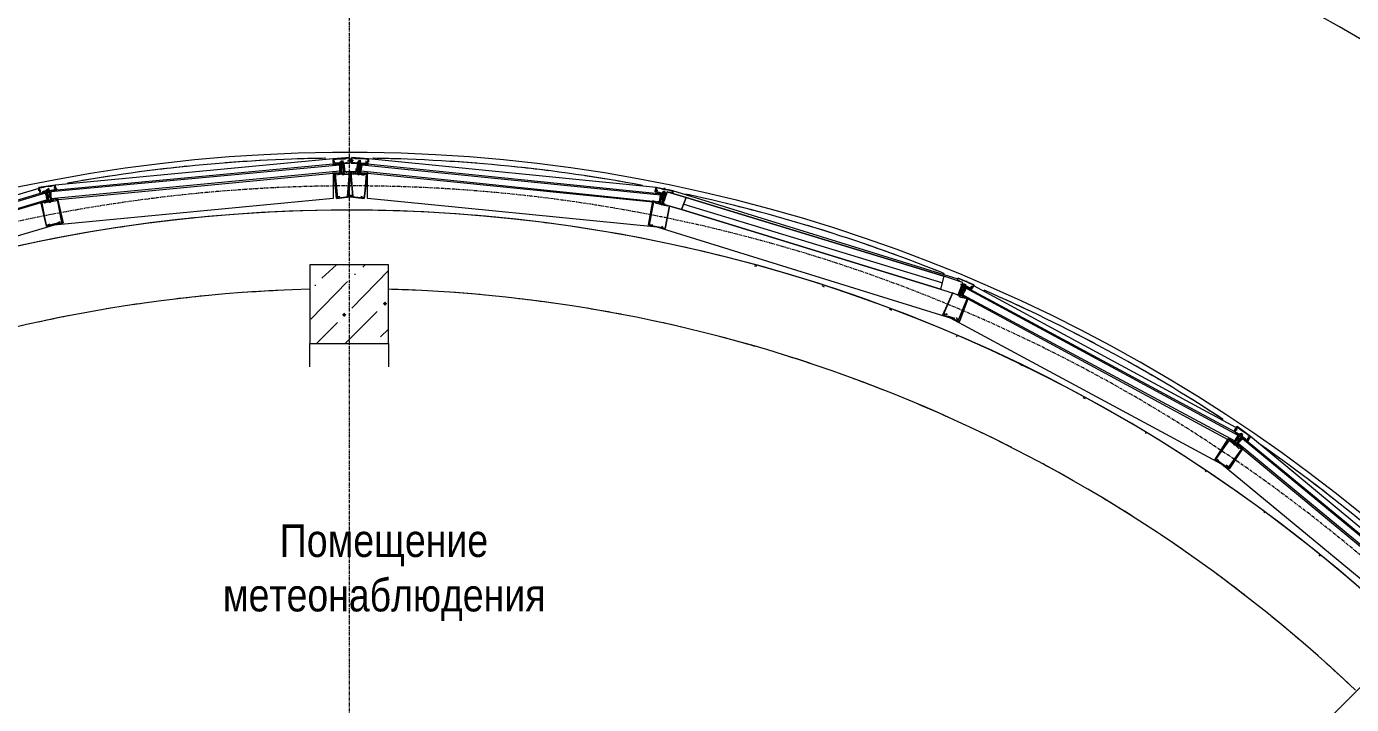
# Model space of a CAD drawing. Header units: millimetres. Extents: x 223 to 163467, y -12002 to 99672.
# Drawn here: x 148312 to 153381, y 23349 to 25941 of the extents above; entities that cross this region are included whole.
import ezdxf

# ---------------------------------------------------------------- set-up
doc = ezdxf.new("R2010")
doc.units = ezdxf.units.MM
doc.linetypes.add('ADSK_Линия сетки', pattern=[21, 12, -3, 3, -3])
doc.layers.add('A-ANNO-DIMS', color=7, linetype='Continuous', lineweight=9)
doc.layers.add('S-GRID', color=7, linetype='Continuous', lineweight=9)
for name, color, linetype in [('PDF _A-CLNG', 7, 'Continuous'), ('PDF _A-DETL-GENF', 7, 'Continuous'), ('PDF _A-FLOR', 7, 'Continuous'), ('PDF _A-GLAZ', 7, 'Continuous'), ('PDF _A-GLAZ-CURT', 7, 'Continuous'), ('PDF _A-GLAZ-CWMG', 7, 'Continuous'), ('PDF _I-WALL', 7, 'Continuous'), ('PDF _S-BEAM', 7, 'Continuous'), ('PDF _S-COLS', 7, 'Continuous'), ('PDF _Ограждение', 7, 'Continuous'), ('PDF _Текст', 7, 'Continuous')]:
    doc.layers.add(name, color=color, linetype=linetype)
doc.styles.add('GOST Common_I_6', font='ARIALN.TTF', dxfattribs={"height": 125})
doc.styles.add('PDF ISOCPEUR Italic', font='ARIALN.TTF')
doc.dimstyles.new('Диагональ_-_Gost_2_5мм', dxfattribs={"dimscale": 304.8, "dimtxt": 125.714375, "dimasz": 0.492126, "dimexe": 0.393701, "dimexo": 0.246063, "dimgap": 0.287073, "dimtad": 1, "dimdec": 0, "dimzin": 0, "dimdsep": 46, "dimtxsty": 'GOST Common_I_6', "dimsah": 1, "dimcen": 0.09, "dimdle": 0.393701, "dimazin": 0, "dimtfac": 1, "dimtdec": 4, "dimtix": 1, "dimtmove": 0, "dimatfit": 3, "dimfxl": 1, "dimtvp": 1, "dimtfill": 1, "dimtolj": 1, "dimtzin": 0, "dimarcsym": 2})

# ---------------------------------------------------------------- blocks, each defined once
blk = doc.blocks.new('*D334')
at = {"layer": 'A-ANNO-DIMS', "color": 0, "lineweight": -2, "transparency": 16777216}
for p, q in [((86612.7, 26879.4), (86612.7, 26594.4)), ((81110.1, 24600.2), (81311.7, 24398.7))]:
    blk.add_line(p, q, dxfattribs=at)
blk.add_arc((86612.7, 19097.7), 7616.7, 91.12837, 133.87163, dxfattribs=at)
at = {"layer": 'A-ANNO-DIMS', "color": 0, "transparency": 16777216}
for points in [[(86462.4, 26737.9), (86462.9, 26687.9), (86612.7, 26714.4)], [(81351.4, 24570.7), (81316.4, 24606.4), (81226.8, 24483.5)]]:
    blk.add_solid(points, dxfattribs=at)
at = {"layer": 'Defpoints', "color": 0, "transparency": 16777216}
for p in [(86612.7, 26954.4), (84641.3, 26454.9), (81057.1, 24653.2), (86612.7, 19097.7)]:
    blk.add_point(p, dxfattribs=at)
at = {"layer": 'A-ANNO-DIMS', "color": 0, "transparency": 16777216, "insert": (83640.4, 26273.2), "char_height": 125, "width": 588.088, "attachment_point": 5, "rotation": 22.5, "style": 'GOST Common_I_6', "bg_fill": 3, "box_fill_scale": 1.1, "bg_fill_color": 256, "bg_fill_true_color": 13158600, "bg_fill_transparency": 0}
blk.add_mtext('\\A1;45.00°', dxfattribs=at)
blk = doc.blocks.new('*D335')
at = {"layer": 'A-ANNO-DIMS', "color": 0, "lineweight": -2, "transparency": 16777216}
for p, q in [((86612.7, 26879.4), (86612.7, 26594.4)), ((92115.2, 24600.2), (91913.7, 24398.7))]:
    blk.add_line(p, q, dxfattribs=at)
blk.add_arc((86612.7, 19097.7), 7616.7, 46.12837, 88.87163, dxfattribs=at)
at = {"layer": 'A-ANNO-DIMS', "color": 0, "transparency": 16777216}
for points in [[(86762.4, 26687.9), (86762.9, 26737.9), (86612.7, 26714.4)], [(91908.9, 24606.4), (91873.9, 24570.7), (91998.5, 24483.5)]]:
    blk.add_solid(points, dxfattribs=at)
at = {"layer": 'Defpoints', "color": 0, "transparency": 16777216}
for p in [(86612.7, 26954.4), (90421, 25693.9), (92168.2, 24653.2), (86612.7, 19097.7)]:
    blk.add_point(p, dxfattribs=at)
at = {"layer": 'A-ANNO-DIMS', "color": 0, "transparency": 16777216, "insert": (89584.9, 26273.2), "char_height": 125, "width": 588.088, "attachment_point": 5, "rotation": 337.5, "style": 'GOST Common_I_6', "bg_fill": 3, "box_fill_scale": 1.1, "bg_fill_color": 256, "bg_fill_true_color": 13158600, "bg_fill_transparency": 0}
blk.add_mtext('\\A1;45.00°', dxfattribs=at)
blk = doc.blocks.new('оси')
at = {"layer": 'S-GRID', "linetype": 'ADSK_Линия сетки'}
blk.add_line((86612.7, 19097.7), (86612.7, 27920.3), dxfattribs=at)
blk.add_arc((86612.7, 19097.7), 6000, 192.09621, 182.95219, dxfattribs=at)
at = {"layer": 'A-ANNO-DIMS'}
dim = blk.add_angular_dim_3p(base=(84641.3, 26454.9), center=(86612.7, 19097.7), p1=(86612.7, 26954.4), p2=(81057.1, 24653.2), dimstyle='Диагональ_-_Gost_2_5мм', override={"dimpost": '<>', "dimfxl": 6013.290219}, dxfattribs=at)
dim.commit()
dim.dimension.update_dxf_attribs({"geometry": '*D334', "text_midpoint": (83640.4, 26273.2)})
dim = blk.add_angular_dim_3p(base=(90421, 25693.9), center=(86612.7, 19097.7), p1=(92168.2, 24653.2), p2=(86612.7, 26954.4), dimstyle='Диагональ_-_Gost_2_5мм', override={"dimpost": '<>', "dimfxl": 6013.290219}, dxfattribs=at)
dim.commit()
dim.dimension.update_dxf_attribs({"geometry": '*D335', "text_midpoint": (89584.9, 26273.2)})

msp = doc.modelspace()

# ---------------------------------------------------------------- hatches: boundary and pattern name
at = {"layer": 'PDF _A-GLAZ-CWMG', "lineweight": 15, "transparency": 33554559}
for points in [[(150759.1, 25304.7), (150754.9, 25304.7), (150754.9, 25300.5), (150759.1, 25296.3), (150763.3, 25300.5), (150763.3, 25304.7)], [(151889.4, 24957.6), (151885.1, 24957.6), (151885.1, 24953.4), (151889.4, 24949.2), (151893.6, 24953.4), (151893.6, 24957.6)]]:
    msp.add_hatch(color=256, dxfattribs=at).paths.add_polyline_path(points)
at = {"layer": 'PDF _S-COLS', "lineweight": 15, "transparency": 33554559}
for points in [[(149683.8, 24889.9), (149679.6, 24885.7), (149675.4, 24881.4), (149679.6, 24877.2), (149683.8, 24873), (149688.1, 24877.2), (149692.3, 24881.4), (149688.1, 24885.7)], [(149527.2, 24847.6), (149523, 24843.3), (149518.7, 24839.1), (149523, 24834.9), (149527.2, 24830.6), (149531.4, 24834.9), (149535.7, 24839.1), (149531.4, 24843.3)]]:
    msp.add_hatch(color=256, dxfattribs=at).paths.add_polyline_path(points)

# ---------------------------------------------------------------- linework, layer by layer
at = {"layer": 'PDF _A-CLNG', "lineweight": 15}
for centre, radius, start, end in [((149545, 19340.4), 6097.7, 95.76772, 97.0422), ((149545, 19340.9), 6097.2, 93.17495, 94.44955), ((149545.1, 19337.5), 6100.6, 90.82415, 91.85644), ((149545.1, 19340.8), 6097.3, 87.98955, 89.13775), ((149545, 19338.8), 6099.3, 85.39686, 86.67102), ((149545.3, 19342.2), 6095.8, 82.80382, 84.07869), ((149545.6, 19336.7), 6101.4, 98.36081, 99.63451), ((149545, 19339.2), 6098.9, 80.21136, 81.4856), ((149583, 19513.8), 5920.2, 77.61642, 77.79182), ((149545.5, 19341.8), 6096.3, 75.02527, 76.30006), ((149544.6, 19338.3), 6099.9, 72.43311, 73.70714), ((149546, 19342.5), 6095.4, 69.83978, 71.11474), ((149541.8, 19331.9), 6106.8, 68.04922, 68.52095), ((149545, 19339.9), 6098.3, 64.65446, 65.92882), ((149545, 19339.9), 6098.2, 62.0619, 63.33628), ((149545, 19339.9), 6098.2, 59.46907, 60.74344), ((149545.5, 19340.8), 6097.2, 56.87615, 58.15074), ((149547.2, 19342.9), 6094.5, 54.28343, 55.09688), ((149544.9, 19339.8), 6098.4, 51.69085, 52.95969)]:
    msp.add_arc(centre, radius, start, end, dxfattribs=at)
at = {"layer": 'PDF _A-DETL-GENF', "lineweight": 15}
for points in [[(149484.9, 25423.3), (149484.9, 25431.7), (149501.8, 25436), (149514.5, 25436), (149531.4, 25436), (149548.4, 25440.2), (149484.9, 25436), (149484.9, 25423.3), (149489.1, 25427.5), (149489.1, 25423.3), (149489.1, 25419), (149493.3, 25423.3)], [(149484.9, 25423.3), (149484.9, 25423.3)], [(149484.9, 25423.3), (149484.9, 25423.3)], [(149484.9, 25419), (149484.9, 25419)], [(149484.9, 25419), (149484.9, 25419)], [(149484.9, 25419), (149484.9, 25414.8), (149489.1, 25414.8)], [(149489.1, 25419), (149489.1, 25419)], [(149493.3, 25414.8), (149510.3, 25419), (149493.3, 25419)], [(149523, 25397.9), (149527.2, 25380.9), (149527.2, 25397.9), (149527.2, 25402.1), (149527.2, 25414.8), (149523, 25414.8), (149523, 25410.6), (149518.7, 25410.6), (149518.7, 25419), (149510.3, 25419), (149510.3, 25423.3), (149523, 25423.3), (149523, 25427.5), (149510.3, 25423.3)], [(149510.3, 25423.3), (149510.3, 25423.3)], [(149510.3, 25419), (149510.3, 25414.8), (149514.5, 25419), (149523, 25419), (149544.1, 25419)], [(149510.3, 25419), (149510.3, 25419)], [(149510.3, 25414.8), (149510.3, 25410.6), (149510.3, 25397.9), (149514.5, 25397.9), (149510.3, 25397.9), (149514.5, 25380.9), (149514.5, 25393.6)], [(149510.3, 25410.6), (149514.5, 25410.6), (149514.5, 25402.1)], [(149514.5, 25427.5), (149518.7, 25427.5), (149518.7, 25423.3)], [(149514.5, 25423.3), (149514.5, 25423.3)], [(149514.5, 25423.3), (149514.5, 25423.3)], [(149523, 25402.1), (149523, 25406.3), (149514.5, 25402.1), (149518.7, 25402.1), (149523, 25402.1), (149518.7, 25397.9), (149514.5, 25402.1), (149514.5, 25410.6), (149514.5, 25419)], [(149518.7, 25423.3), (149518.7, 25423.3)], [(149518.7, 25423.3), (149518.7, 25423.3)], [(149518.7, 25419), (149523, 25423.3), (149527.2, 25419), (149539.9, 25423.3)], [(149518.7, 25410.6), (149523, 25402.1), (149523, 25376.7), (149523, 25372.5), (149518.7, 25376.7), (149518.7, 25402.1)], [(149518.7, 25397.9), (149518.7, 25397.9)], [(149523, 25406.3), (149523, 25414.8)], [(149527.2, 25414.8), (149527.2, 25419)], [(149539.9, 25427.5), (149544.1, 25427.5), (149544.1, 25431.7), (149548.4, 25427.5), (149548.4, 25423.3)], [(149539.9, 25423.3), (149539.9, 25423.3)], [(149544.1, 25423.3), (149544.1, 25423.3)], [(149544.1, 25423.3), (149544.1, 25423.3)], [(149544.1, 25419), (149544.1, 25419)], [(149548.4, 25427.5), (149548.4, 25440.2), (149548.4, 25427.5)], [(149548.4, 25427.5), (149548.4, 25427.5)], [(149548.4, 25423.3), (149548.4, 25423.3)], [(149548.4, 25419), (149548.4, 25419)], [(149552.6, 25427.5), (149556.8, 25440.2), (149556.8, 25427.5)], [(149552.6, 25423.3), (149552.6, 25427.5), (149556.8, 25427.5), (149561.1, 25427.5), (149556.8, 25427.5), (149561.1, 25431.7), (149561.1, 25427.5)], [(149556.8, 25419), (149552.6, 25419)], [(149616.1, 25427.5), (149616.1, 25423.3), (149620.3, 25431.7), (149603.4, 25436), (149586.5, 25436), (149569.5, 25436), (149556.8, 25440.2), (149620.3, 25436), (149620.3, 25423.3)], [(149556.8, 25423.3), (149561.1, 25423.3), (149578, 25419), (149561.1, 25419)], [(149565.3, 25385.2), (149569.5, 25385.2), (149569.5, 25380.9), (149573.8, 25380.9), (149573.8, 25397.9)], [(149590.7, 25376.7), (149590.7, 25380.9), (149590.7, 25397.9), (149594.9, 25410.6), (149590.7, 25410.6), (149586.5, 25410.6), (149586.5, 25419), (149578, 25423.3), (149590.7, 25419)], [(149578, 25419), (149578, 25423.3)], [(149578, 25406.3), (149582.2, 25410.6), (149582.2, 25419)], [(149611.9, 25414.8), (149590.7, 25419), (149582.2, 25419), (149578, 25419), (149578, 25414.8), (149578, 25402.1), (149578, 25397.9), (149578, 25380.9)], [(149578, 25414.8), (149582.2, 25410.6), (149582.2, 25414.8), (149582.2, 25410.6), (149582.2, 25402.1)], [(149586.5, 25410.6), (149586.5, 25402.1), (149582.2, 25376.7), (149582.2, 25372.5), (149578, 25376.7), (149582.2, 25402.1), (149582.2, 25397.9)], [(149586.5, 25397.9), (149586.5, 25402.1), (149582.2, 25402.1), (149578, 25406.3), (149590.7, 25402.1), (149586.5, 25402.1)], [(149590.7, 25427.5), (149582.2, 25427.5), (149582.2, 25423.3), (149582.2, 25427.5), (149590.7, 25423.3), (149586.5, 25423.3)], [(149582.2, 25423.3), (149582.2, 25423.3)], [(149582.2, 25397.9), (149582.2, 25397.9)], [(149586.5, 25423.3), (149586.5, 25423.3)], [(149586.5, 25419), (149594.9, 25419), (149607.6, 25419)], [(149590.7, 25423.3), (149590.7, 25423.3)], [(149590.7, 25414.8), (149590.7, 25419), (149590.7, 25414.8)], [(149590.7, 25402.1), (149590.7, 25410.6)], [(149594.9, 25410.6), (149594.9, 25414.8)], [(149607.6, 25419), (149607.6, 25419)], [(149620.3, 25419), (149616.1, 25414.8), (149616.1, 25419), (149611.9, 25419), (149611.9, 25423.3), (149611.9, 25427.5)], [(149611.9, 25419), (149611.9, 25419)], [(149611.9, 25414.8), (149611.9, 25414.8)], [(149616.1, 25423.3), (149616.1, 25423.3)], [(149616.1, 25419), (149616.1, 25419)], [(149616.1, 25419), (149616.1, 25419)], [(149552.6, 25292), (149561.1, 25292), (149552.6, 25385.2), (149561.1, 25292), (149497.6, 25283.6), (149489.1, 25380.9), (149501.8, 25380.9), (149506, 25380.9), (149506, 25376.7)], [(149497.6, 25376.7), (149493.3, 25376.7), (149501.8, 25287.8), (149506, 25287.8)], [(149523, 25376.7), (149523, 25380.9), (149518.7, 25380.9), (149518.7, 25376.7), (149497.6, 25372.5)], [(149497.6, 25376.7), (149497.6, 25376.7)], [(149501.8, 25380.9), (149501.8, 25380.9)], [(149501.8, 25376.7), (149501.8, 25376.7)], [(149506, 25380.9), (149506, 25380.9)], [(149514.5, 25376.7), (149510.3, 25376.7), (149510.3, 25380.9), (149514.5, 25380.9), (149518.7, 25380.9), (149523, 25380.9), (149527.2, 25385.2)], [(149514.5, 25380.9), (149514.5, 25380.9)], [(149514.5, 25380.9), (149514.5, 25380.9)], [(149518.7, 25380.9), (149518.7, 25380.9)], [(149527.2, 25380.9), (149527.2, 25380.9)], [(149527.2, 25380.9), (149527.2, 25380.9)], [(149527.2, 25376.7), (149544.1, 25376.7)], [(149544.1, 25380.9), (149552.6, 25385.2), (149539.9, 25385.2), (149535.7, 25385.2), (149535.7, 25380.9)], [(149603.4, 25380.9), (149616.1, 25380.9), (149603.4, 25283.6), (149539.9, 25292), (149548.4, 25385.2), (149561.1, 25385.2)], [(149539.9, 25380.9), (149539.9, 25380.9)], [(149556.8, 25380.9), (149552.6, 25385.2), (149544.1, 25292), (149548.4, 25292), (149548.4, 25296.3), (149552.6, 25296.3)], [(149582.2, 25376.7), (149582.2, 25380.9), (149578, 25380.9), (149578, 25376.7), (149556.8, 25376.7)], [(149556.8, 25380.9), (149556.8, 25380.9)], [(149561.1, 25385.2), (149561.1, 25385.2)], [(149561.1, 25380.9), (149561.1, 25380.9)], [(149565.3, 25380.9), (149561.1, 25380.9)], [(149565.3, 25385.2), (149565.3, 25385.2)], [(149569.5, 25380.9), (149569.5, 25380.9)], [(149573.8, 25380.9), (149573.8, 25380.9)], [(149573.8, 25380.9), (149573.8, 25380.9)], [(149578, 25385.2), (149582.2, 25380.9), (149586.5, 25380.9), (149590.7, 25393.6), (149586.5, 25393.6)], [(149578, 25380.9), (149578, 25380.9)], [(149599.2, 25380.9), (149594.9, 25380.9), (149594.9, 25376.7), (149586.5, 25376.7), (149603.4, 25372.5)], [(149599.2, 25376.7), (149603.4, 25376.7), (149607.6, 25376.7), (149611.9, 25376.7), (149603.4, 25287.8), (149599.2, 25287.8)], [(149599.2, 25376.7), (149599.2, 25376.7)], [(148358.8, 25313.2), (148358.8, 25325.9), (148422.3, 25334.4), (148405.4, 25330.1), (148388.5, 25330.1), (148375.8, 25325.9), (148358.8, 25321.7), (148363.1, 25313.2), (148363.1, 25317.4)], [(148367.3, 25313.2), (148363.1, 25313.2), (148367.3, 25317.4)], [(148363.1, 25313.2), (148363.1, 25313.2)], [(148363.1, 25313.2), (148363.1, 25313.2)], [(148363.1, 25309), (148363.1, 25309)], [(148363.1, 25309), (148363.1, 25309)], [(148367.3, 25309), (148363.1, 25309), (148363.1, 25304.7)], [(148367.3, 25304.7), (148388.5, 25309), (148396.9, 25313.2)], [(148367.3, 25309), (148367.3, 25309)], [(148367.3, 25309), (148367.3, 25309)], [(148422.3, 25321.7), (148418.1, 25317.4), (148401.2, 25313.2), (148392.7, 25313.2), (148384.2, 25313.2), (148371.5, 25309)], [(148384.2, 25313.2), (148384.2, 25313.2)], [(148384.2, 25309), (148388.5, 25304.7), (148392.7, 25304.7)], [(148396.9, 25321.7), (148388.5, 25317.4), (148388.5, 25313.2), (148388.5, 25317.4), (148396.9, 25317.4), (148396.9, 25313.2), (148401.2, 25313.2), (148413.9, 25317.4)], [(148401.2, 25300.5), (148401.2, 25304.7), (148401.2, 25313.2), (148401.2, 25317.4), (148388.5, 25313.2)], [(148388.5, 25292), (148388.5, 25304.7), (148392.7, 25296.3), (148401.2, 25300.5), (148401.2, 25296.3)], [(148392.7, 25313.2), (148392.7, 25313.2)], [(148396.9, 25304.7), (148401.2, 25296.3), (148405.4, 25270.9), (148401.2, 25266.6), (148401.2, 25270.9), (148392.7, 25296.3), (148392.7, 25304.7), (148392.7, 25309)], [(148396.9, 25317.4), (148396.9, 25317.4)], [(148409.6, 25275.1), (148405.4, 25292), (148405.4, 25296.3), (148401.2, 25304.7), (148396.9, 25304.7), (148396.9, 25309)], [(148413.9, 25317.4), (148413.9, 25317.4)], [(148418.1, 25330.1), (148422.3, 25325.9)], [(148418.1, 25325.9), (148418.1, 25321.7)], [(148418.1, 25317.4), (148418.1, 25317.4)], [(148418.1, 25317.4), (148418.1, 25317.4)], [(148418.1, 25317.4), (148418.1, 25317.4)], [(148422.3, 25325.9), (148422.3, 25334.4), (148422.3, 25325.9)], [(148422.3, 25325.9), (148422.3, 25325.9)], [(148422.3, 25321.7), (148422.3, 25321.7)], [(148422.3, 25321.7), (148422.3, 25321.7)], [(148426.6, 25321.7), (148426.6, 25317.4), (148422.3, 25317.4)], [(148422.3, 25317.4), (148422.3, 25317.4)], [(148422.3, 25317.4), (148422.3, 25317.4)], [(149548.4, 25296.3), (149556.8, 25296.3), (149556.8, 25292), (149590.7, 25287.8)], [(149548.4, 25296.3), (149548.4, 25296.3)], [(150737.9, 25296.3), (150742.2, 25304.7), (150754.9, 25304.7), (150754.9, 25309), (150746.4, 25309), (150746.4, 25304.7), (150746.4, 25309), (150754.9, 25309), (150750.6, 25304.7), (150742.2, 25304.7), (150725.2, 25309), (150721, 25309), (150716.8, 25309), (150716.8, 25313.2), (150721, 25325.9), (150721, 25317.4)], [(150721, 25313.2), (150721, 25317.4), (150725.2, 25317.4), (150725.2, 25313.2)], [(150721, 25309), (150721, 25309)], [(150725.2, 25304.7), (150742.2, 25300.5), (150754.9, 25300.5)], [(150737.9, 25287.8), (150737.9, 25296.3), (150742.2, 25296.3), (150742.2, 25287.8), (150750.6, 25287.8), (150746.4, 25283.6), (150750.6, 25296.3), (150750.6, 25300.5)], [(150746.4, 25283.6), (150742.2, 25262.4), (150742.2, 25258.2), (150737.9, 25262.4), (150742.2, 25287.8), (150746.4, 25296.3), (150742.2, 25296.3)], [(150742.2, 25304.7), (150742.2, 25304.7)], [(150746.4, 25296.3), (150746.4, 25300.5)], [(150754.9, 25262.4), (150746.4, 25262.4), (150750.6, 25279.3), (150750.6, 25283.6), (150754.9, 25283.6), (150754.9, 25296.3), (150750.6, 25296.3), (150750.6, 25287.8)], [(150750.6, 25304.7), (150750.6, 25304.7)], [(150754.9, 25296.3), (150754.9, 25300.5), (150759.1, 25300.5), (150759.1, 25304.7), (150750.6, 25304.7)], [(150776, 25304.7), (150776, 25309)], [(150780.3, 25309), (150780.3, 25304.7), (150784.5, 25313.2), (150784.5, 25304.7)], [(148422.3, 25279.3), (148430.8, 25283.6), (148452, 25190.4), (148388.5, 25177.7), (148367.3, 25270.9), (148380, 25270.9)], [(148439.3, 25190.4), (148439.3, 25194.7), (148435, 25190.4), (148401.2, 25182), (148401.2, 25186.2), (148392.7, 25182), (148388.5, 25177.7), (148371.5, 25266.6), (148375.8, 25270.9), (148380, 25266.6), (148396.9, 25270.9)], [(148380, 25266.6), (148384.2, 25270.9), (148388.5, 25275.1)], [(148380, 25270.9), (148380, 25270.9)], [(148380, 25270.9), (148380, 25270.9)], [(148384.2, 25270.9), (148384.2, 25270.9)], [(148388.5, 25292), (148392.7, 25292), (148388.5, 25292)], [(148401.2, 25287.8), (148405.4, 25287.8), (148405.4, 25275.1), (148401.2, 25275.1), (148396.9, 25275.1), (148396.9, 25270.9), (148388.5, 25270.9), (148392.7, 25270.9)], [(148392.7, 25275.1), (148388.5, 25287.8)], [(148443.5, 25190.4), (148447.7, 25190.4), (148430.8, 25279.3), (148426.6, 25279.3), (148426.6, 25275.1), (148405.4, 25270.9), (148405.4, 25275.1), (148396.9, 25270.9), (148392.7, 25287.8)], [(148392.7, 25275.1), (148392.7, 25275.1)], [(148396.9, 25287.8), (148396.9, 25287.8)], [(148418.1, 25279.3), (148413.9, 25279.3), (148413.9, 25275.1), (148405.4, 25275.1)], [(148409.6, 25275.1), (148409.6, 25275.1)], [(148418.1, 25279.3), (148418.1, 25279.3)], [(148418.1, 25275.1), (148422.3, 25275.1)], [(148422.3, 25279.3), (148422.3, 25279.3)], [(148422.3, 25275.1), (148422.3, 25275.1)], [(149506, 25292), (149506, 25292)], [(149506, 25292), (149510.3, 25292)], [(149506, 25287.8), (149506, 25287.8)], [(149510.3, 25292), (149510.3, 25292)], [(149514.5, 25287.8), (149544.1, 25292)], [(149514.5, 25292), (149514.5, 25292)], [(149544.1, 25292), (149544.1, 25292)], [(149590.7, 25292), (149594.9, 25292), (149594.9, 25287.8)], [(150746.4, 25169.3), (150754.9, 25169.3), (150771.8, 25253.9), (150754.9, 25169.3), (150691.4, 25182), (150708.3, 25275.1), (150721, 25270.9)], [(150708.3, 25182), (150699.8, 25182), (150695.6, 25182), (150712.5, 25270.9), (150716.8, 25270.9), (150716.8, 25266.6), (150737.9, 25262.4), (150742.2, 25262.4)], [(150721, 25270.9), (150721, 25270.9)], [(150721, 25266.6), (150721, 25266.6)], [(150725.2, 25266.6), (150721, 25266.6)], [(150729.5, 25270.9), (150725.2, 25270.9)], [(150725.2, 25270.9), (150725.2, 25270.9)], [(150729.5, 25266.6), (150729.5, 25266.6)], [(150729.5, 25266.6), (150733.7, 25262.4)], [(150733.7, 25266.6), (150737.9, 25283.6)], [(150733.7, 25266.6), (150733.7, 25266.6)], [(150733.7, 25266.6), (150733.7, 25266.6)], [(150733.7, 25266.6), (150733.7, 25266.6)], [(150750.6, 25279.3), (150746.4, 25279.3), (150746.4, 25283.6), (150742.2, 25287.8), (150742.2, 25279.3), (150737.9, 25279.3), (150737.9, 25266.6), (150742.2, 25266.6), (150746.4, 25266.6), (150746.4, 25262.4)], [(150737.9, 25287.8), (150737.9, 25287.8)], [(150746.4, 25262.4), (150746.4, 25262.4)], [(150746.4, 25262.4), (150746.4, 25262.4)], [(150763.3, 25253.9), (150746.4, 25258.2)], [(150754.9, 25279.3), (150750.6, 25275.1)], [(150750.6, 25262.4), (150750.6, 25262.4)], [(150763.3, 25258.2), (150763.3, 25258.2)], [(148392.7, 25182), (148392.7, 25182)], [(150699.8, 25182), (150699.8, 25182)], [(150708.3, 25182), (150708.3, 25182)], [(150708.3, 25177.7), (150737.9, 25173.5)], [(150737.9, 25173.5), (150737.9, 25173.5)], [(150746.4, 25173.5), (150742.2, 25177.7), (150742.2, 25173.5)], [(150750.6, 25173.5), (150750.6, 25173.5)], [(151872.4, 24970.3), (151876.7, 24978.8), (151872.4, 24970.3)], [(151872.4, 24915.3), (151880.9, 24915.3), (151885.1, 24928), (151889.4, 24928), (151889.4, 24936.5), (151893.6, 24944.9), (151897.8, 24949.2)], [(151876.7, 24970.3), (151880.9, 24970.3), (151876.7, 24966.1)], [(151880.9, 24928), (151885.1, 24932.2), (151885.1, 24936.5), (151889.4, 24944.9), (151893.6, 24944.9), (151889.4, 24936.5)], [(151897.8, 24940.7), (151893.6, 24932.2), (151885.1, 24911.1), (151880.9, 24906.8), (151880.9, 24911.1), (151889.4, 24932.2)], [(151893.6, 24949.2), (151889.4, 24953.4), (151893.6, 24953.4)], [(151923.2, 24936.5), (151906.3, 24944.9), (151902.1, 24944.9), (151893.6, 24949.2), (151889.4, 24944.9)], [(151927.5, 24949.2), (151927.5, 24944.9), (151923.2, 24944.9), (151923.2, 24940.7), (151906.3, 24949.2), (151906.3, 24953.4), (151897.8, 24957.6), (151897.8, 24953.4), (151897.8, 24957.6), (151906.3, 24953.4), (151902.1, 24949.2), (151893.6, 24953.4), (151906.3, 24949.2), (151902.1, 24949.2), (151897.8, 24940.7), (151902.1, 24940.7), (151906.3, 24940.7), (151902.1, 24928)], [(151893.6, 24953.4), (151893.6, 24953.4)], [(151893.6, 24944.9), (151893.6, 24944.9)], [(151897.8, 24932.2), (151902.1, 24940.7)], [(151902.1, 24953.4), (151902.1, 24953.4)], [(151906.3, 24940.7), (151906.3, 24944.9)], [(151923.2, 24940.7), (151923.2, 24940.7)], [(151931.7, 24949.2), (151931.7, 24944.9), (151935.9, 24953.4), (151931.7, 24940.7), (151927.5, 24936.5), (151927.5, 24940.7)], [(151927.5, 24940.7), (151927.5, 24940.7)], [(151927.5, 24940.7), (151927.5, 24940.7)], [(151931.7, 24944.9), (151931.7, 24944.9)], [(151931.7, 24940.7), (151931.7, 24940.7)], [(151906.3, 24906.8), (151914.8, 24902.6), (151880.9, 24813.7), (151817.4, 24839.1), (151855.5, 24923.8), (151821.6, 24843.3), (151825.9, 24839.1)], [(151885.1, 24911.1), (151880.9, 24915.3), (151880.9, 24911.1), (151864, 24919.5), (151859.7, 24919.5)], [(151885.1, 24906.8), (151906.3, 24902.6), (151910.5, 24902.6), (151876.7, 24817.9), (151872.4, 24822.2), (151872.4, 24826.4), (151868.2, 24826.4)], [(151876.7, 24915.3), (151876.7, 24915.3)], [(151897.8, 24928), (151893.6, 24911.1), (151893.6, 24906.8), (151889.4, 24911.1), (151889.4, 24915.3), (151885.1, 24915.3), (151880.9, 24919.5)], [(151889.4, 24911.1), (151897.8, 24923.8), (151893.6, 24928), (151893.6, 24932.2), (151889.4, 24932.2), (151889.4, 24936.5), (151897.8, 24932.2), (151893.6, 24932.2)], [(151889.4, 24911.1), (151889.4, 24911.1)], [(151889.4, 24911.1), (151889.4, 24911.1)], [(151897.8, 24906.8), (151897.8, 24911.1), (151902.1, 24911.1)], [(151902.1, 24902.6), (151902.1, 24906.8)], [(151923.2, 24936.5), (151923.2, 24936.5)], [(151825.9, 24843.3), (151825.9, 24843.3)], [(151830.1, 24839.1), (151830.1, 24843.3), (151834.3, 24839.1)], [(151834.3, 24839.1), (151834.3, 24839.1)], [(151834.3, 24834.9), (151864, 24826.4)], [(151864, 24826.4), (151864, 24826.4)], [(152943.5, 24403.1), (152939.2, 24398.8), (152935, 24398.8), (152930.8, 24394.6), (152935, 24394.6), (152939.2, 24394.6), (152939.2, 24398.8), (152943.5, 24398.8)], [(152935, 24394.6), (152935, 24394.6)], [(152935, 24390.4), (152951.9, 24377.7), (152960.4, 24373.4)], [(152939.2, 24390.4), (152951.9, 24381.9)], [(152960.4, 24386.1), (152964.6, 24381.9), (152960.4, 24377.7), (152951.9, 24381.9), (152947.7, 24377.7)], [(152960.4, 24381.9), (152956.2, 24381.9), (152956.2, 24386.1), (152964.6, 24377.7)], [(152956.2, 24335.3), (152964.6, 24326.9), (152913.8, 24250.7), (152858.8, 24284.5), (152909.6, 24365), (152922.3, 24356.5), (152926.5, 24356.5)], [(152918.1, 24356.5), (152913.8, 24360.7), (152863, 24288.8), (152867.3, 24284.5), (152871.5, 24284.5), (152871.5, 24280.3), (152901.1, 24259.1)], [(152930.8, 24343.8), (152913.8, 24356.5), (152918.1, 24356.5), (152922.3, 24352.3)], [(152922.3, 24356.5), (152922.3, 24356.5)], [(152926.5, 24348), (152926.5, 24352.3), (152930.8, 24348), (152935, 24348), (152939.2, 24348), (152943.5, 24343.8), (152939.2, 24339.6), (152947.7, 24335.3), (152947.7, 24339.6), (152951.9, 24335.3), (152951.9, 24331.1)], [(152943.5, 24343.8), (152951.9, 24356.5), (152947.7, 24356.5), (152951.9, 24360.7), (152947.7, 24365), (152951.9, 24373.4), (152947.7, 24373.4), (152947.7, 24377.7), (152943.5, 24365), (152939.2, 24365), (152930.8, 24352.3)], [(152956.2, 24369.2), (152951.9, 24360.7), (152935, 24339.6), (152930.8, 24343.8), (152947.7, 24365), (152947.7, 24369.2), (152956.2, 24360.7), (152951.9, 24360.7)], [(152947.7, 24365), (152943.5, 24360.7), (152939.2, 24360.7), (152930.8, 24348)], [(152930.8, 24352.3), (152930.8, 24352.3)], [(152930.8, 24348), (152930.8, 24348)], [(152935, 24343.8), (152939.2, 24343.8), (152939.2, 24339.6), (152951.9, 24326.9)], [(152943.5, 24339.6), (152951.9, 24356.5), (152956.2, 24356.5), (152960.4, 24365), (152960.4, 24369.2), (152956.2, 24369.2), (152960.4, 24373.4), (152964.6, 24373.4), (152977.3, 24360.7)], [(152947.7, 24339.6), (152943.5, 24339.6), (152947.7, 24339.6)], [(152947.7, 24369.2), (152951.9, 24373.4), (152956.2, 24377.7)], [(152951.9, 24381.9), (152951.9, 24381.9)], [(152960.4, 24365), (152964.6, 24373.4), (152964.6, 24377.7), (152956.2, 24381.9)], [(152956.2, 24360.7), (152960.4, 24369.2)], [(152960.4, 24381.9), (152960.4, 24381.9)], [(152960.4, 24377.7), (152960.4, 24377.7)], [(152960.4, 24377.7), (152964.6, 24373.4), (152977.3, 24365)], [(152964.6, 24377.7), (152964.6, 24377.7)], [(152977.3, 24365), (152977.3, 24365)], [(152985.8, 24373.4), (152985.8, 24369.2), (152985.8, 24365), (152981.6, 24365), (152985.8, 24360.7), (152985.8, 24356.5), (152981.6, 24360.7)], [(152981.6, 24365), (152981.6, 24365)], [(152990, 24365), (152985.8, 24365), (152990, 24369.2)], [(152985.8, 24369.2), (152985.8, 24369.2)], [(152985.8, 24360.7), (152985.8, 24360.7)], [(152990, 24365), (152994.3, 24373.4), (152990, 24365)], [(152867.3, 24284.5), (152867.3, 24284.5)], [(152956.2, 24326.9), (152956.2, 24331.1), (152960.4, 24326.9), (152909.6, 24254.9), (152905.4, 24254.9)], [(152875.7, 24280.3), (152875.7, 24280.3)], [(152905.4, 24259.1), (152909.6, 24259.1), (152901.1, 24263.4)]]:
    msp.add_lwpolyline(points, dxfattribs=at)
for points in [[(149527.2, 25380.9), (149531.4, 25380.9)], [(148392.7, 25296.3), (148396.9, 25287.8), (148401.2, 25296.3)], [(150784.5, 25313.2), (150767.6, 25317.4), (150750.6, 25317.4), (150737.9, 25321.7), (150721, 25325.9)], [(151935.9, 24953.4), (151923.2, 24957.6), (151906.3, 24966.1), (151893.6, 24970.3), (151876.7, 24978.8)], [(152994.3, 24373.4), (152981.6, 24381.9), (152968.9, 24390.4), (152956.2, 24398.8), (152943.5, 24407.3), (152935, 24398.8), (152943.5, 24411.5)]]:
    msp.add_lwpolyline(points, close=True, dxfattribs=at)
at = {"layer": 'PDF _A-FLOR', "lineweight": 15}
msp.add_lwpolyline([(155150, 21795.7, 0.81225), (143425.9, 19340.1, 1), (155664.3, 19340.1, 0.101542), (155169.8, 21749.9)], format="xyb", dxfattribs=at)
for points in [[(151106.2, 25025.3), (151097.8, 25025.3)], [(151364.5, 24944.9), (151356, 24949.2)], [(151622.7, 24856), (151614.2, 24860.3)], [(151872.4, 24754.4), (151868.2, 24758.7)], [(152122.2, 24644.4), (152113.7, 24648.6)], [(152363.5, 24517.4), (152355, 24521.6)], [(152596.3, 24386.1), (152592.1, 24386.1)], [(152824.9, 24238), (152820.7, 24242.2)], [(153049.3, 24081.3), (153045.1, 24085.6)], [(153261, 23916.2), (153256.7, 23920.5)]]:
    msp.add_lwpolyline(points, dxfattribs=at)
for centre, radius, start, end in [((149553.5, 19256.3), 5983.3, 95.74006, 95.88629), ((149553.9, 19182.4), 6057, 93.1114, 93.2505), ((149545.4, 19295.9), 5943.3, 90.47771, 90.60857), ((149543.8, 19302.1), 5937, 87.84216, 87.97316), ((149548.9, 19384.9), 5854.1, 85.21026, 85.33204), ((149548.8, 19315), 5924.4, 98.37697, 98.53013), ((149577.8, 19593.5), 5643.5, 82.5753, 82.6959), ((149625.8, 19797.2), 5434.9, 79.9377, 80.057), ((149539.2, 19369.4), 5869.2, 101.0063, 101.16641), ((149512.1, 19192.6), 6050.2, 77.31287, 77.41463), ((149545.4, 19337.8), 5600.8, 95.4936, 96.8333), ((149545.1, 19340.5), 5598.1, 92.7904, 94.1364), ((149545.2, 19342.7), 5595.8, 87.385, 88.4677), ((149545.1, 19340.3), 5598.3, 84.6827, 86.0285), ((149545, 19339.7), 5598.8, 81.98, 83.3258), ((149545.8, 19335.6), 5603, 98.1963, 99.5355), ((149545.1, 19340.3), 5598.2, 79.2772, 80.6231), ((149545.1, 19339.8), 5598.8, 100.8985, 102.2387), ((149544.9, 19339.2), 5599.4, 76.5748, 77.9204), ((149544.8, 19339), 5599.6, 73.8723, 75.2179), ((149545.7, 19341.9), 5596.6, 71.1692, 72.5155), ((149545.2, 19340.4), 5598.1, 68.4668, 69.8128), ((149544.7, 19339.2), 5599.4, 65.7641, 67.1097), ((149545.2, 19340.4), 5598.2, 63.0614, 64.4073), ((149544.8, 19339.7), 5599, 60.3589, 61.7046), ((149544.1, 19338.4), 5600.5, 57.6565, 59.0019), ((149545.8, 19341.1), 5597.3, 54.9536, 56.2997), ((149544, 19338.6), 5600.3, 52.2513, 53.5967), ((149544.9, 19339.9), 5598.7, 49.5483, 50.894), ((149545.7, 19340.7), 5597.7, 46.8456, 48.1916)]:
    msp.add_arc(centre, radius, start, end, dxfattribs=at)
at = {"layer": 'PDF _A-GLAZ', "lineweight": 15}
for points in [[(150835.3, 25287.8), (150818.4, 25241.2), (150746.4, 25262.4), (150763.3, 25309)], [(150746.4, 25262.4), (150818.4, 25241.2), (150835.3, 25287.8), (150763.3, 25309)], [(151821.6, 24987.3), (150835.3, 25287.8)], [(150818.4, 25241.2), (151808.9, 24936.5)], [(151821.6, 24987.3), (151808.9, 24936.5), (151876.7, 24915.3), (151893.6, 24961.9)], [(151808.9, 24936.5), (151876.7, 24915.3), (151893.6, 24961.9), (151821.6, 24987.3)]]:
    msp.add_lwpolyline(points, close=True, dxfattribs=at)
for points in [[(150763.3, 25309), (150746.4, 25262.4)], [(150826.8, 25262.4), (151813.2, 24961.9)], [(151876.7, 24915.3), (151893.6, 24961.9)]]:
    msp.add_lwpolyline(points, dxfattribs=at)
at = {"layer": 'PDF _A-GLAZ-CURT', "lineweight": 15}
for points in [[(148405.4, 25283.6), (149510.3, 25389.4), (149510.3, 25410.6), (148405.4, 25309)], [(149590.7, 25389.4), (150733.7, 25270.9), (150737.9, 25296.3), (149594.9, 25410.6)], [(147258.2, 24940.7), (148392.7, 25279.3), (148384.2, 25304.7), (147253.9, 24966.1)], [(151893.6, 24915.3), (152935, 24356.5), (152947.7, 24377.7), (151906.3, 24940.7)], [(152947.7, 24348), (153802.8, 23641.1), (153819.7, 23658), (152964.6, 24365)]]:
    msp.add_lwpolyline(points, close=True, dxfattribs=at)
at = {"layer": 'PDF _A-GLAZ-CWMG', "lineweight": 15}
for points in [[(149484.9, 25410.6), (149484.9, 25414.8), (148401.2, 25313.2)], [(149484.9, 25436), (148422.3, 25334.4)], [(150742.2, 25300.5), (149616.1, 25414.8), (149616.1, 25410.6)], [(150721, 25325.9), (149620.3, 25436)], [(148435, 25279.3), (149484.9, 25380.9), (149484.9, 25283.6), (148418.1, 25182), (147292, 24847.6), (146250.7, 24293), (145387.1, 23590.3), (145323.6, 23658), (146170.2, 24352.3)], [(149484.9, 25380.9), (149484.9, 25385.2)], [(149616.1, 25385.2), (149616.1, 25380.9)], [(152964.6, 24326.9), (153777.4, 23653.8), (153709.7, 23586), (152884.2, 24267.6), (151847, 24826.4), (150725.2, 25173.5), (149616.1, 25283.6), (149616.1, 25380.9), (150708.3, 25270.9)], [(148384.2, 25309), (147249.7, 24970.3)], [(148358.8, 25321.7), (147262.4, 24995.7)], [(148388.5, 25330.1), (148388.5, 25330.1)], [(148392.7, 25330.1), (148388.5, 25330.1)], [(150784.5, 25304.7), (150784.5, 25313.2), (150721, 25325.9), (150716.8, 25309), (150742.2, 25304.7), (150733.7, 25266.6), (150708.3, 25275.1), (150691.4, 25182), (150754.9, 25169.3), (150771.8, 25253.9)], [(150754.9, 25321.7), (150750.6, 25321.7)], [(150754.9, 25321.7), (150754.9, 25321.7)], [(150754.9, 25283.6), (150759.1, 25300.5)], [(150759.1, 25296.3), (150759.1, 25300.5)], [(151876.7, 24974.6), (150784.5, 25313.2)], [(148367.3, 25266.6), (147283.6, 24944.9)], [(151855.5, 24923.8), (151817.4, 24839.1), (151880.9, 24813.7), (151914.8, 24902.6), (151893.6, 24911.1), (151906.3, 24944.9), (151927.5, 24936.5), (151935.9, 24953.4), (151876.7, 24978.8), (151872.4, 24970.3)], [(151889.4, 24953.4), (151885.1, 24936.5)], [(151889.4, 24949.2), (151889.4, 24953.4)], [(151906.3, 24966.1), (151906.3, 24966.1)], [(151910.5, 24966.1), (151906.3, 24966.1)], [(152951.9, 24381.9), (151906.3, 24944.9)], [(152939.2, 24407.3), (151935.9, 24949.2)], [(152909.6, 24360.7), (151914.8, 24898.4)], [(152968.9, 24394.6), (152968.9, 24394.6)], [(152968.9, 24390.4), (152968.9, 24394.6)], [(153802.8, 23679.2), (152964.6, 24369.2)], [(153815.5, 23691.9), (152994.3, 24373.4)]]:
    msp.add_lwpolyline(points, dxfattribs=at)
for points in [[(149548.4, 25440.2), (149484.9, 25436), (149484.9, 25414.8), (149510.3, 25414.8), (149510.3, 25380.9), (149489.1, 25380.9), (149497.6, 25283.6), (149561.1, 25292), (149552.6, 25385.2), (149531.4, 25385.2), (149527.2, 25419), (149548.4, 25419)], [(149556.8, 25440.2), (149552.6, 25419), (149578, 25419), (149573.8, 25385.2), (149548.4, 25385.2), (149539.9, 25292), (149603.4, 25283.6), (149616.1, 25380.9), (149590.7, 25380.9), (149594.9, 25414.8), (149616.1, 25414.8), (149620.3, 25436)], [(148422.3, 25334.4), (148358.8, 25325.9), (148363.1, 25304.7), (148384.2, 25309), (148392.7, 25275.1), (148367.3, 25270.9), (148388.5, 25177.7), (148452, 25190.4), (148430.8, 25283.6), (148409.6, 25279.3), (148401.2, 25313.2), (148426.6, 25317.4)], [(152994.3, 24373.4), (152943.5, 24411.5), (152930.8, 24394.6), (152951.9, 24381.9), (152930.8, 24352.3), (152909.6, 24365), (152858.8, 24284.5), (152913.8, 24250.7), (152964.6, 24326.9), (152943.5, 24343.8), (152964.6, 24369.2), (152985.8, 24356.5)]]:
    msp.add_lwpolyline(points, close=True, dxfattribs=at)
at = {"layer": 'PDF _I-WALL', "lineweight": 15}
msp.add_lwpolyline([(149552.6, 25431.7), (149548.4, 25431.7)], dxfattribs=at)
msp.add_lwpolyline([(153631.9, 23594.1, -0.055929), (154473.1, 22582.5, 0.057251), (153609, 23616, 0.65903), (143646, 19340.1, 0.068706), (143866.7, 17741.7)], format="xyb", dxfattribs=at)
for centre, radius, start, end in [((151539, 22248.4), 4641.8, 44.9176, 90), ((149545.1, 19340), 6098.1, 90.88992, 100.16784), ((149545.1, 19340.1), 6098, 79.38172, 89.09914), ((149545.1, 19340.1), 6098, 68.15919, 77.74474), ((149545.1, 19340.1), 5899.1, 46.45569, 195.68847), ((149545.1, 19340.1), 5598.5, 91.5381, 133.4674), ((149545.1, 19340.1), 5598.5, 46.5326, 88.4674), ((149545.1, 19340.1), 6098, 56.73888, 66.51126), ((149545, 19340), 6098.1, 45.78006, 54.992)]:
    msp.add_arc(centre, radius, start, end, dxfattribs=at)
at = {"layer": 'PDF _S-BEAM', "lineweight": 15}
for points in [[(142030.1, 18802.4), (142030.1, 19996.2, -0.198083), (144294.9, 25474.1, -0.202371), (147563, 26828.7), (147563, 26807.6), (147563, 26828.7), (151529.5, 26828.7), (151529.5, 26807.6), (151529.5, 26828.7, -0.202191), (154801.9, 25474.1)], [(154801.9, 25478.3, 0.200571), (151529.5, 26833), (147563, 26833, 0.201032), (144294.9, 25478.3)]]:
    msp.add_lwpolyline(points, format="xyb", dxfattribs=at)
at = {"layer": 'PDF _S-COLS', "lineweight": 15}
for points in [[(149396, 25029.6), (149396, 24729), (149696.5, 24729), (149696.5, 25029.6)], [(153468.4, 23467.5), (153256.7, 23255.8), (153468.4, 23044.2), (153684.3, 23255.8)]]:
    msp.add_lwpolyline(points, close=True, dxfattribs=at)
for points in [[(149442.5, 24978.8), (149497.6, 25029.6)], [(149556.8, 24864.5), (149696.5, 25008.4)], [(149569.5, 24991.5), (149569.5, 24995.7)], [(149599.2, 25021.1), (149607.6, 25029.6)], [(149400.2, 24822.2), (149539.9, 24966.1)], [(149417.1, 24949.2), (149417.1, 24953.4)], [(149531.4, 24729), (149654.2, 24851.8)], [(149421.4, 24729), (149501.8, 24809.5)], [(149666.9, 24754.4), (149696.5, 24784.1)], [(149396, 24640.1), (149396, 24729)], [(149696.5, 24729), (149696.5, 24640.1)]]:
    msp.add_lwpolyline(points, dxfattribs=at)
at = {"layer": 'PDF _Ограждение', "lineweight": 15}
for points in [[(148473.1, 11432.3), (148473.1, 11859.9), (151546.5, 11859.9, 0.198493), (154768, 13193.4, 0.199736), (157041.3, 18683.9), (157041.3, 19983.5, 0.198338), (154768, 25474.1, 0.198945), (151546.5, 26807.6), (147546, 26807.6, 0.199198), (144328.8, 25474.1, 0.19901), (142051.3, 19983.5)], [(147520.6, 11910.7, -0.196946), (144362.6, 13227.2, -0.198424), (142102.1, 18683.9), (142102.1, 19983.5, -0.198896), (144362.6, 25440.2, -0.198619), (147546, 26756.8), (151546.5, 26756.8, -0.198392), (154734.1, 25440.2, -0.199155), (156990.5, 19983.5), (156990.5, 18683.9, -0.199599), (154734.1, 13227.2, -0.197941), (151546.5, 11910.7), (148422.3, 11910.7), (148422.3, 11445)]]:
    msp.add_lwpolyline(points, format="xyb", dxfattribs=at)

# ---------------------------------------------------------------- texts
at = {"layer": 'PDF _Текст', "lineweight": 15, "insert": (149670.8, 23853.2), "char_height": 124.999, "attachment_point": 4, "style": 'PDF ISOCPEUR Italic'}
msp.add_mtext('\\pi-389.79107;Помещение \\P\\pi-607.43117;метеонаблюдения', dxfattribs=at)

# ---------------------------------------------------------------- next in the draw order: block references
at = {"lineweight": 15}
msp.add_blockref('оси', (62935.7, 233.9), dxfattribs=at)

doc.saveas('drawing.dxf')
